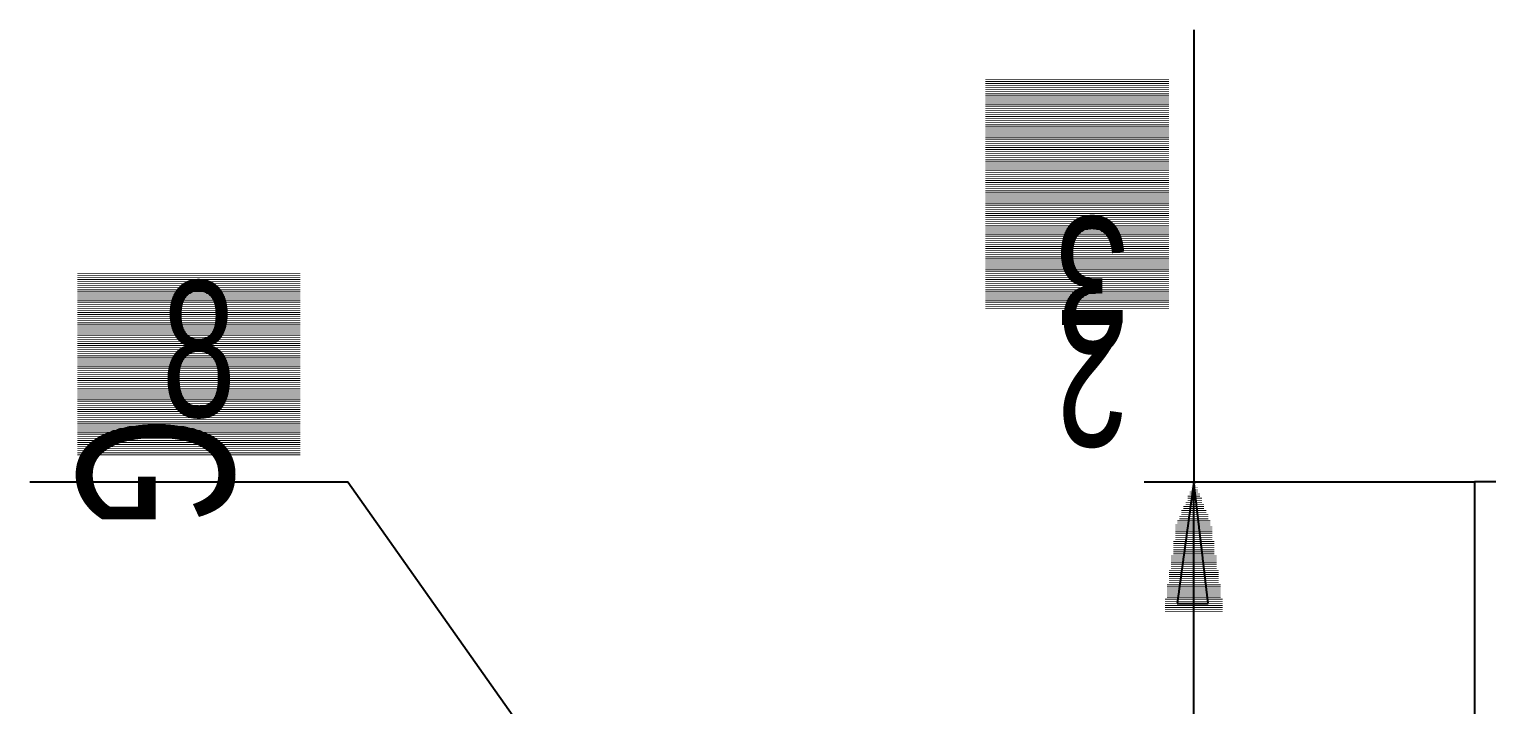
# Model space of a CAD drawing. Extents: x 0 to 74, y -1 to 105.
# Drawn here: x 18.26 to 39.39, y 73.77 to 83.57 of the extents above; entities that cross this region are included whole.
import ezdxf

# ---------------------------------------------------------------- set-up
doc = ezdxf.new("R2010")
doc.units = 0
doc.header["$MEASUREMENT"] = 0
doc.linetypes.add('atContinuous2', pattern=[0])
doc.layers.add('at_Entity', color=7, linetype='Continuous')
doc.layers.add('at_Text', color=7, linetype='Continuous')
doc.styles.get("Standard").update_dxf_attribs({"font": 'txt', "height": 1})
doc.styles.add('Style1', font='arial.ttf', dxfattribs={"height": 0.2})

msp = doc.modelspace()

# ---------------------------------------------------------------- linework, layer by layer
at = {"layer": 'at_Entity', "color": 0, "linetype": 'atContinuous2'}
for p, q in [((35.14, 83.558), (35.14, 78.803)), ((35.14, 78.803), (35.14, 77.008)), ((18.273, 77.008), (22.878, 77.008)), ((18.273, 77.008), (22.878, 77.008)), ((22.878, 77.008), (26.975, 71.207)), ((22.878, 77.008), (26.975, 71.207)), ((34.422, 77.008), (39.207, 77.008)), ((35.14, 77.008), (34.9, 75.244)), ((35.349, 75.244), (35.14, 77.008)), ((35.14, 60.769), (35.14, 77.008)), ((39.207, 77.008), (39.207, 73.479)), ((46.953, 77.008), (39.207, 77.008)), ((34.9, 75.244), (35.14, 75.244)), ((35.14, 75.244), (35.349, 75.244))]:
    msp.add_line(p, q, dxfattribs=at)
at = {"layer": 'at_Entity', "color": 0}
for points in [[(35.14, 78.803, 0.0211, 0.0211, 0), (35.14, 83.558, 0.0211, 0.0211, 0)], [(35.14, 77.008, 0.0211, 0.0211, 0), (35.14, 78.803, 0.0211, 0.0211, 0)], [(22.878, 77.008, 0.0211, 0.0211, 0), (18.273, 77.008, 0.0211, 0.0211, 0)], [(22.878, 77.008, 0.0211, 0.0211, 0), (18.273, 77.008, 0.0211, 0.0211, 0)], [(26.975, 71.207, 0.0211, 0.0211, 0), (22.878, 77.008, 0.0211, 0.0211, 0)], [(26.975, 71.207, 0.0211, 0.0211, 0), (22.878, 77.008, 0.0211, 0.0211, 0)], [(39.207, 77.008, 0.0211, 0.0211, 0), (34.422, 77.008, 0.0211, 0.0211, 0)], [(34.9, 75.244, 0.0211, 0.0211, 0), (35.14, 77.008, 0.0211, 0.0211, 0)], [(35.14, 77.008, 0.0211, 0.0211, 0), (35.349, 75.244, 0.0211, 0.0211, 0)], [(35.14, 77.008, 0.0211, 0.0211, 0), (35.14, 60.769, 0.0211, 0.0211, 0)], [(35.14, 76.978, 0.00299, 0.00299, 0), (35.17, 76.978, 0.00299, 0.00299, 0)], [(35.14, 76.949, 0.00299, 0.00299, 0), (35.17, 76.949, 0.00299, 0.00299, 0)], [(35.14, 76.919, 0.00299, 0.00299, 0), (35.17, 76.919, 0.00299, 0.00299, 0)], [(39.207, 73.479, 0.0211, 0.0211, 0), (39.207, 77.008, 0.0211, 0.0211, 0)], [(39.207, 77.008, 0.0211, 0.0211, 0), (46.953, 77.008, 0.0211, 0.0211, 0)], [(35.11, 76.769, 0.00299, 0.00299, 0), (35.14, 76.769, 0.00299, 0.00299, 0)], [(35.11, 76.739, 0.00299, 0.00299, 0), (35.14, 76.739, 0.00299, 0.00299, 0)], [(35.11, 76.709, 0.00299, 0.00299, 0), (35.14, 76.709, 0.00299, 0.00299, 0)], [(35.14, 76.739, 0.00598, 0.00598, 0), (35.2, 76.739, 0.00598, 0.00598, 0)], [(35.14, 76.709, 0.00598, 0.00598, 0), (35.2, 76.709, 0.00598, 0.00598, 0)], [(35.14, 76.679, 0.00598, 0.00598, 0), (35.2, 76.679, 0.00598, 0.00598, 0)], [(35.14, 76.889, 0.00299, 0.00299, 0), (35.17, 76.889, 0.00299, 0.00299, 0)], [(35.14, 76.859, 0.00299, 0.00299, 0), (35.17, 76.859, 0.00299, 0.00299, 0)], [(35.14, 76.829, 0.00299, 0.00299, 0), (35.17, 76.829, 0.00299, 0.00299, 0)], [(35.14, 76.799, 0.00299, 0.00299, 0), (35.17, 76.799, 0.00299, 0.00299, 0)], [(35.14, 76.769, 0.00299, 0.00299, 0), (35.17, 76.769, 0.00299, 0.00299, 0)], [(35.08, 76.56, 0.00598, 0.00598, 0), (35.14, 76.56, 0.00598, 0.00598, 0)], [(35.08, 76.53, 0.00598, 0.00598, 0), (35.14, 76.53, 0.00598, 0.00598, 0)], [(35.08, 76.5, 0.00598, 0.00598, 0), (35.14, 76.5, 0.00598, 0.00598, 0)], [(35.08, 76.47, 0.00598, 0.00598, 0), (35.14, 76.47, 0.00598, 0.00598, 0)], [(35.11, 76.679, 0.00299, 0.00299, 0), (35.14, 76.679, 0.00299, 0.00299, 0)], [(35.11, 76.649, 0.00299, 0.00299, 0), (35.14, 76.649, 0.00299, 0.00299, 0)], [(35.11, 76.62, 0.00299, 0.00299, 0), (35.14, 76.62, 0.00299, 0.00299, 0)], [(35.11, 76.59, 0.00299, 0.00299, 0), (35.14, 76.59, 0.00299, 0.00299, 0)], [(35.14, 76.5, 0.00897, 0.00897, 0), (35.229, 76.5, 0.00897, 0.00897, 0)], [(35.14, 76.47, 0.00897, 0.00897, 0), (35.229, 76.47, 0.00897, 0.00897, 0)], [(35.14, 76.649, 0.00598, 0.00598, 0), (35.2, 76.649, 0.00598, 0.00598, 0)], [(35.14, 76.62, 0.00598, 0.00598, 0), (35.2, 76.62, 0.00598, 0.00598, 0)], [(35.14, 76.59, 0.00598, 0.00598, 0), (35.2, 76.59, 0.00598, 0.00598, 0)], [(35.14, 76.56, 0.00598, 0.00598, 0), (35.2, 76.56, 0.00598, 0.00598, 0)], [(35.14, 76.53, 0.00598, 0.00598, 0), (35.2, 76.53, 0.00598, 0.00598, 0)], [(35.05, 76.321, 0.00897, 0.00897, 0), (35.14, 76.321, 0.00897, 0.00897, 0)], [(35.05, 76.291, 0.00897, 0.00897, 0), (35.14, 76.291, 0.00897, 0.00897, 0)], [(35.05, 76.261, 0.00897, 0.00897, 0), (35.14, 76.261, 0.00897, 0.00897, 0)], [(35.08, 76.44, 0.00598, 0.00598, 0), (35.14, 76.44, 0.00598, 0.00598, 0)], [(35.08, 76.41, 0.00598, 0.00598, 0), (35.14, 76.41, 0.00598, 0.00598, 0)], [(35.08, 76.38, 0.00598, 0.00598, 0), (35.14, 76.38, 0.00598, 0.00598, 0)], [(35.08, 76.35, 0.00598, 0.00598, 0), (35.14, 76.35, 0.00598, 0.00598, 0)], [(35.14, 76.44, 0.00897, 0.00897, 0), (35.229, 76.44, 0.00897, 0.00897, 0)], [(35.14, 76.41, 0.00897, 0.00897, 0), (35.229, 76.41, 0.00897, 0.00897, 0)], [(35.14, 76.38, 0.00897, 0.00897, 0), (35.229, 76.38, 0.00897, 0.00897, 0)], [(35.14, 76.35, 0.00897, 0.00897, 0), (35.229, 76.35, 0.00897, 0.00897, 0)], [(35.14, 76.321, 0.00897, 0.00897, 0), (35.229, 76.321, 0.00897, 0.00897, 0)], [(35.14, 76.291, 0.00897, 0.00897, 0), (35.229, 76.291, 0.00897, 0.00897, 0)], [(35.14, 76.261, 0.00897, 0.00897, 0), (35.229, 76.261, 0.00897, 0.00897, 0)], [(35.02, 76.111, 0.0116, 0.0116, 0), (35.14, 76.111, 0.0116, 0.0116, 0)], [(35.02, 76.081, 0.0116, 0.0116, 0), (35.14, 76.081, 0.0116, 0.0116, 0)], [(35.02, 76.051, 0.0116, 0.0116, 0), (35.14, 76.051, 0.0116, 0.0116, 0)], [(35.05, 76.231, 0.00897, 0.00897, 0), (35.14, 76.231, 0.00897, 0.00897, 0)], [(35.05, 76.201, 0.00897, 0.00897, 0), (35.14, 76.201, 0.00897, 0.00897, 0)], [(35.05, 76.171, 0.00897, 0.00897, 0), (35.14, 76.171, 0.00897, 0.00897, 0)], [(35.05, 76.141, 0.00897, 0.00897, 0), (35.14, 76.141, 0.00897, 0.00897, 0)], [(35.14, 76.231, 0.0116, 0.0116, 0), (35.259, 76.231, 0.0116, 0.0116, 0)], [(35.14, 76.201, 0.0116, 0.0116, 0), (35.259, 76.201, 0.0116, 0.0116, 0)], [(35.14, 76.171, 0.0116, 0.0116, 0), (35.259, 76.171, 0.0116, 0.0116, 0)], [(35.14, 76.141, 0.0116, 0.0116, 0), (35.259, 76.141, 0.0116, 0.0116, 0)], [(35.14, 76.111, 0.0116, 0.0116, 0), (35.259, 76.111, 0.0116, 0.0116, 0)], [(35.14, 76.081, 0.0116, 0.0116, 0), (35.259, 76.081, 0.0116, 0.0116, 0)], [(35.14, 76.051, 0.0116, 0.0116, 0), (35.259, 76.051, 0.0116, 0.0116, 0)], [(34.99, 75.902, 0.0116, 0.0116, 0), (35.14, 75.902, 0.0116, 0.0116, 0)], [(34.99, 75.872, 0.0116, 0.0116, 0), (35.14, 75.872, 0.0116, 0.0116, 0)], [(34.99, 75.842, 0.0116, 0.0116, 0), (35.14, 75.842, 0.0116, 0.0116, 0)], [(35.02, 76.021, 0.0116, 0.0116, 0), (35.14, 76.021, 0.0116, 0.0116, 0)], [(35.02, 75.992, 0.0116, 0.0116, 0), (35.14, 75.992, 0.0116, 0.0116, 0)], [(35.02, 75.962, 0.0116, 0.0116, 0), (35.14, 75.962, 0.0116, 0.0116, 0)], [(35.02, 75.932, 0.0116, 0.0116, 0), (35.14, 75.932, 0.0116, 0.0116, 0)], [(35.14, 76.021, 0.0116, 0.0116, 0), (35.259, 76.021, 0.0116, 0.0116, 0)], [(35.14, 75.992, 0.0116, 0.0116, 0), (35.289, 75.992, 0.0116, 0.0116, 0)], [(35.14, 75.962, 0.0116, 0.0116, 0), (35.289, 75.962, 0.0116, 0.0116, 0)], [(35.14, 75.932, 0.0116, 0.0116, 0), (35.289, 75.932, 0.0116, 0.0116, 0)], [(35.14, 75.902, 0.0116, 0.0116, 0), (35.289, 75.902, 0.0116, 0.0116, 0)], [(35.14, 75.872, 0.0116, 0.0116, 0), (35.289, 75.872, 0.0116, 0.0116, 0)], [(35.14, 75.842, 0.0116, 0.0116, 0), (35.289, 75.842, 0.0116, 0.0116, 0)], [(34.96, 75.663, 0.0116, 0.0116, 0), (35.14, 75.663, 0.0116, 0.0116, 0)], [(34.96, 75.633, 0.0116, 0.0116, 0), (35.14, 75.633, 0.0116, 0.0116, 0)], [(34.99, 75.812, 0.0116, 0.0116, 0), (35.14, 75.812, 0.0116, 0.0116, 0)], [(34.99, 75.782, 0.0116, 0.0116, 0), (35.14, 75.782, 0.0116, 0.0116, 0)], [(34.99, 75.752, 0.0116, 0.0116, 0), (35.14, 75.752, 0.0116, 0.0116, 0)], [(34.99, 75.722, 0.0116, 0.0116, 0), (35.14, 75.722, 0.0116, 0.0116, 0)], [(34.99, 75.692, 0.0116, 0.0116, 0), (35.14, 75.692, 0.0116, 0.0116, 0)], [(35.14, 75.812, 0.0116, 0.0116, 0), (35.289, 75.812, 0.0116, 0.0116, 0)], [(35.14, 75.782, 0.0116, 0.0116, 0), (35.289, 75.782, 0.0116, 0.0116, 0)], [(35.14, 75.752, 0.0116, 0.0116, 0), (35.289, 75.752, 0.0116, 0.0116, 0)], [(35.14, 75.722, 0.0116, 0.0116, 0), (35.319, 75.722, 0.0116, 0.0116, 0)], [(35.14, 75.692, 0.0116, 0.0116, 0), (35.319, 75.692, 0.0116, 0.0116, 0)], [(35.14, 75.663, 0.0116, 0.0116, 0), (35.319, 75.663, 0.0116, 0.0116, 0)], [(35.14, 75.633, 0.0116, 0.0116, 0), (35.319, 75.633, 0.0116, 0.0116, 0)], [(34.93, 75.453, 0.0116, 0.0116, 0), (35.14, 75.453, 0.0116, 0.0116, 0)], [(34.93, 75.423, 0.0116, 0.0116, 0), (35.14, 75.423, 0.0116, 0.0116, 0)], [(34.96, 75.603, 0.0116, 0.0116, 0), (35.14, 75.603, 0.0116, 0.0116, 0)], [(34.96, 75.573, 0.0116, 0.0116, 0), (35.14, 75.573, 0.0116, 0.0116, 0)], [(34.96, 75.543, 0.0116, 0.0116, 0), (35.14, 75.543, 0.0116, 0.0116, 0)], [(34.96, 75.513, 0.0116, 0.0116, 0), (35.14, 75.513, 0.0116, 0.0116, 0)], [(34.96, 75.483, 0.0116, 0.0116, 0), (35.14, 75.483, 0.0116, 0.0116, 0)], [(35.14, 75.603, 0.0116, 0.0116, 0), (35.319, 75.603, 0.0116, 0.0116, 0)], [(35.14, 75.573, 0.0116, 0.0116, 0), (35.319, 75.573, 0.0116, 0.0116, 0)], [(35.14, 75.543, 0.0116, 0.0116, 0), (35.319, 75.543, 0.0116, 0.0116, 0)], [(35.14, 75.513, 0.0116, 0.0116, 0), (35.319, 75.513, 0.0116, 0.0116, 0)], [(35.14, 75.483, 0.0116, 0.0116, 0), (35.349, 75.483, 0.0116, 0.0116, 0)], [(35.14, 75.453, 0.0116, 0.0116, 0), (35.349, 75.453, 0.0116, 0.0116, 0)], [(35.14, 75.423, 0.0116, 0.0116, 0), (35.349, 75.423, 0.0116, 0.0116, 0)], [(35.14, 75.244, 0.0211, 0.0211, 0), (34.9, 75.244, 0.0211, 0.0211, 0)], [(34.93, 75.393, 0.0116, 0.0116, 0), (35.14, 75.393, 0.0116, 0.0116, 0)], [(34.93, 75.364, 0.0116, 0.0116, 0), (35.14, 75.364, 0.0116, 0.0116, 0)], [(34.93, 75.334, 0.0116, 0.0116, 0), (35.14, 75.334, 0.0116, 0.0116, 0)], [(34.93, 75.304, 0.0116, 0.0116, 0), (35.14, 75.304, 0.0116, 0.0116, 0)], [(34.93, 75.274, 0.0116, 0.0116, 0), (35.14, 75.274, 0.0116, 0.0116, 0)], [(35.349, 75.244, 0.0209, 0.0209, 0), (35.14, 75.244, 0.0209, 0.0209, 0)], [(35.14, 75.393, 0.0116, 0.0116, 0), (35.349, 75.393, 0.0116, 0.0116, 0)], [(35.14, 75.364, 0.0116, 0.0116, 0), (35.349, 75.364, 0.0116, 0.0116, 0)], [(35.14, 75.334, 0.0116, 0.0116, 0), (35.349, 75.334, 0.0116, 0.0116, 0)], [(35.14, 75.304, 0.0116, 0.0116, 0), (35.349, 75.304, 0.0116, 0.0116, 0)], [(35.14, 75.274, 0.0116, 0.0116, 0), (35.349, 75.274, 0.0116, 0.0116, 0)]]:
    msp.add_lwpolyline(points, format="xyseb", dxfattribs=at)
at = {"layer": 'at_Entity', "color": 7}
for points in [[(32.119, 82.84, 0.0116, 0.0116, 0), (34.781, 82.84, 0.0116, 0.0116, 0)], [(32.119, 82.81, 0.0116, 0.0116, 0), (34.781, 82.81, 0.0116, 0.0116, 0)], [(32.119, 82.78, 0.0116, 0.0116, 0), (34.781, 82.78, 0.0116, 0.0116, 0)], [(32.119, 82.75, 0.0116, 0.0116, 0), (34.781, 82.75, 0.0116, 0.0116, 0)], [(32.119, 82.72, 0.0116, 0.0116, 0), (34.781, 82.72, 0.0116, 0.0116, 0)], [(32.119, 82.691, 0.0116, 0.0116, 0), (34.781, 82.691, 0.0116, 0.0116, 0)], [(32.119, 82.661, 0.0116, 0.0116, 0), (34.781, 82.661, 0.0116, 0.0116, 0)], [(32.119, 82.631, 0.0116, 0.0116, 0), (34.781, 82.631, 0.0116, 0.0116, 0)], [(32.119, 82.601, 0.0116, 0.0116, 0), (34.781, 82.601, 0.0116, 0.0116, 0)], [(32.119, 82.571, 0.0116, 0.0116, 0), (34.781, 82.571, 0.0116, 0.0116, 0)], [(32.119, 82.541, 0.0116, 0.0116, 0), (34.781, 82.541, 0.0116, 0.0116, 0)], [(32.119, 82.511, 0.0116, 0.0116, 0), (34.781, 82.511, 0.0116, 0.0116, 0)], [(32.119, 82.481, 0.0116, 0.0116, 0), (34.781, 82.481, 0.0116, 0.0116, 0)], [(32.119, 82.451, 0.0116, 0.0116, 0), (34.781, 82.451, 0.0116, 0.0116, 0)], [(32.119, 82.421, 0.0116, 0.0116, 0), (34.781, 82.421, 0.0116, 0.0116, 0)], [(32.119, 82.391, 0.0116, 0.0116, 0), (34.781, 82.391, 0.0116, 0.0116, 0)], [(32.119, 82.362, 0.0116, 0.0116, 0), (34.781, 82.362, 0.0116, 0.0116, 0)], [(32.119, 82.332, 0.0116, 0.0116, 0), (34.781, 82.332, 0.0116, 0.0116, 0)], [(32.119, 82.302, 0.0116, 0.0116, 0), (34.781, 82.302, 0.0116, 0.0116, 0)], [(32.119, 82.272, 0.0116, 0.0116, 0), (34.781, 82.272, 0.0116, 0.0116, 0)], [(32.119, 82.242, 0.0116, 0.0116, 0), (34.781, 82.242, 0.0116, 0.0116, 0)], [(32.119, 82.212, 0.0116, 0.0116, 0), (34.781, 82.212, 0.0116, 0.0116, 0)], [(32.119, 82.182, 0.0116, 0.0116, 0), (34.781, 82.182, 0.0116, 0.0116, 0)], [(32.119, 82.152, 0.0116, 0.0116, 0), (34.781, 82.152, 0.0116, 0.0116, 0)], [(32.119, 82.122, 0.0116, 0.0116, 0), (34.781, 82.122, 0.0116, 0.0116, 0)], [(32.119, 82.092, 0.0116, 0.0116, 0), (34.781, 82.092, 0.0116, 0.0116, 0)], [(32.119, 82.062, 0.0116, 0.0116, 0), (34.781, 82.062, 0.0116, 0.0116, 0)], [(32.119, 82.033, 0.0116, 0.0116, 0), (34.781, 82.033, 0.0116, 0.0116, 0)], [(32.119, 82.003, 0.0116, 0.0116, 0), (34.781, 82.003, 0.0116, 0.0116, 0)], [(32.119, 81.973, 0.0116, 0.0116, 0), (34.781, 81.973, 0.0116, 0.0116, 0)], [(32.119, 81.943, 0.0116, 0.0116, 0), (34.781, 81.943, 0.0116, 0.0116, 0)], [(32.119, 81.913, 0.0116, 0.0116, 0), (34.781, 81.913, 0.0116, 0.0116, 0)], [(32.119, 81.883, 0.0116, 0.0116, 0), (34.781, 81.883, 0.0116, 0.0116, 0)], [(32.119, 81.853, 0.0116, 0.0116, 0), (34.781, 81.853, 0.0116, 0.0116, 0)], [(32.119, 81.823, 0.0116, 0.0116, 0), (34.781, 81.823, 0.0116, 0.0116, 0)], [(32.119, 81.793, 0.0116, 0.0116, 0), (34.781, 81.793, 0.0116, 0.0116, 0)], [(32.119, 81.763, 0.0116, 0.0116, 0), (34.781, 81.763, 0.0116, 0.0116, 0)], [(32.119, 81.734, 0.0116, 0.0116, 0), (34.781, 81.734, 0.0116, 0.0116, 0)], [(32.119, 81.704, 0.0116, 0.0116, 0), (34.781, 81.704, 0.0116, 0.0116, 0)], [(32.119, 81.674, 0.0116, 0.0116, 0), (34.781, 81.674, 0.0116, 0.0116, 0)], [(32.119, 81.644, 0.0116, 0.0116, 0), (34.781, 81.644, 0.0116, 0.0116, 0)], [(32.119, 81.614, 0.0116, 0.0116, 0), (34.781, 81.614, 0.0116, 0.0116, 0)], [(32.119, 81.584, 0.0116, 0.0116, 0), (34.781, 81.584, 0.0116, 0.0116, 0)], [(32.119, 81.554, 0.0116, 0.0116, 0), (34.781, 81.554, 0.0116, 0.0116, 0)], [(32.119, 81.524, 0.0116, 0.0116, 0), (34.781, 81.524, 0.0116, 0.0116, 0)], [(32.119, 81.494, 0.0116, 0.0116, 0), (34.781, 81.494, 0.0116, 0.0116, 0)], [(32.119, 81.464, 0.0116, 0.0116, 0), (34.781, 81.464, 0.0116, 0.0116, 0)], [(32.119, 81.434, 0.0116, 0.0116, 0), (34.781, 81.434, 0.0116, 0.0116, 0)], [(32.119, 81.405, 0.0116, 0.0116, 0), (34.781, 81.405, 0.0116, 0.0116, 0)], [(32.119, 81.375, 0.0116, 0.0116, 0), (34.781, 81.375, 0.0116, 0.0116, 0)], [(32.119, 81.345, 0.0116, 0.0116, 0), (34.781, 81.345, 0.0116, 0.0116, 0)], [(32.119, 81.315, 0.0116, 0.0116, 0), (34.781, 81.315, 0.0116, 0.0116, 0)], [(32.119, 81.285, 0.0116, 0.0116, 0), (34.781, 81.285, 0.0116, 0.0116, 0)], [(32.119, 81.255, 0.0116, 0.0116, 0), (34.781, 81.255, 0.0116, 0.0116, 0)], [(32.119, 81.225, 0.0116, 0.0116, 0), (34.781, 81.225, 0.0116, 0.0116, 0)], [(32.119, 81.195, 0.0116, 0.0116, 0), (34.781, 81.195, 0.0116, 0.0116, 0)], [(32.119, 81.165, 0.0116, 0.0116, 0), (34.781, 81.165, 0.0116, 0.0116, 0)], [(32.119, 81.135, 0.0116, 0.0116, 0), (34.781, 81.135, 0.0116, 0.0116, 0)], [(32.119, 81.105, 0.0116, 0.0116, 0), (34.781, 81.105, 0.0116, 0.0116, 0)], [(32.119, 81.076, 0.0116, 0.0116, 0), (34.781, 81.076, 0.0116, 0.0116, 0)], [(32.119, 81.046, 0.0116, 0.0116, 0), (34.781, 81.046, 0.0116, 0.0116, 0)], [(32.119, 81.016, 0.0116, 0.0116, 0), (34.781, 81.016, 0.0116, 0.0116, 0)], [(32.119, 80.986, 0.0116, 0.0116, 0), (34.781, 80.986, 0.0116, 0.0116, 0)], [(32.119, 80.956, 0.0116, 0.0116, 0), (34.781, 80.956, 0.0116, 0.0116, 0)], [(32.119, 80.926, 0.0116, 0.0116, 0), (34.781, 80.926, 0.0116, 0.0116, 0)], [(32.119, 80.896, 0.0116, 0.0116, 0), (34.781, 80.896, 0.0116, 0.0116, 0)], [(32.119, 80.866, 0.0116, 0.0116, 0), (34.781, 80.866, 0.0116, 0.0116, 0)], [(32.119, 80.836, 0.0116, 0.0116, 0), (34.781, 80.836, 0.0116, 0.0116, 0)], [(32.119, 80.806, 0.0116, 0.0116, 0), (34.781, 80.806, 0.0116, 0.0116, 0)], [(32.119, 80.777, 0.0116, 0.0116, 0), (34.781, 80.777, 0.0116, 0.0116, 0)], [(32.119, 80.747, 0.0116, 0.0116, 0), (34.781, 80.747, 0.0116, 0.0116, 0)], [(32.119, 80.717, 0.0116, 0.0116, 0), (34.781, 80.717, 0.0116, 0.0116, 0)], [(32.119, 80.687, 0.0116, 0.0116, 0), (34.781, 80.687, 0.0116, 0.0116, 0)], [(32.119, 80.657, 0.0116, 0.0116, 0), (34.781, 80.657, 0.0116, 0.0116, 0)], [(32.119, 80.627, 0.0116, 0.0116, 0), (34.781, 80.627, 0.0116, 0.0116, 0)], [(32.119, 80.597, 0.0116, 0.0116, 0), (34.781, 80.597, 0.0116, 0.0116, 0)], [(32.119, 80.567, 0.0116, 0.0116, 0), (34.781, 80.567, 0.0116, 0.0116, 0)], [(32.119, 80.537, 0.0116, 0.0116, 0), (34.781, 80.537, 0.0116, 0.0116, 0)], [(32.119, 80.507, 0.0116, 0.0116, 0), (34.781, 80.507, 0.0116, 0.0116, 0)], [(32.119, 80.477, 0.0116, 0.0116, 0), (34.781, 80.477, 0.0116, 0.0116, 0)], [(32.119, 80.448, 0.0116, 0.0116, 0), (34.781, 80.448, 0.0116, 0.0116, 0)], [(32.119, 80.418, 0.0116, 0.0116, 0), (34.781, 80.418, 0.0116, 0.0116, 0)], [(32.119, 80.388, 0.0116, 0.0116, 0), (34.781, 80.388, 0.0116, 0.0116, 0)], [(32.119, 80.358, 0.0116, 0.0116, 0), (34.781, 80.358, 0.0116, 0.0116, 0)], [(32.119, 80.328, 0.0116, 0.0116, 0), (34.781, 80.328, 0.0116, 0.0116, 0)], [(32.119, 80.298, 0.0116, 0.0116, 0), (34.781, 80.298, 0.0116, 0.0116, 0)], [(32.119, 80.268, 0.0116, 0.0116, 0), (34.781, 80.268, 0.0116, 0.0116, 0)], [(32.119, 80.238, 0.0116, 0.0116, 0), (34.781, 80.238, 0.0116, 0.0116, 0)], [(32.119, 80.208, 0.0116, 0.0116, 0), (34.781, 80.208, 0.0116, 0.0116, 0)], [(32.119, 80.178, 0.0116, 0.0116, 0), (34.781, 80.178, 0.0116, 0.0116, 0)], [(32.119, 80.149, 0.0116, 0.0116, 0), (34.781, 80.149, 0.0116, 0.0116, 0)], [(32.119, 80.119, 0.0116, 0.0116, 0), (34.781, 80.119, 0.0116, 0.0116, 0)], [(32.119, 80.089, 0.0116, 0.0116, 0), (34.781, 80.089, 0.0116, 0.0116, 0)], [(32.119, 80.059, 0.0116, 0.0116, 0), (34.781, 80.059, 0.0116, 0.0116, 0)], [(18.961, 80.029, 0.0116, 0.0116, 0), (22.19, 80.029, 0.0116, 0.0116, 0)], [(18.961, 79.999, 0.0116, 0.0116, 0), (22.19, 79.999, 0.0116, 0.0116, 0)], [(18.961, 79.969, 0.0116, 0.0116, 0), (22.19, 79.969, 0.0116, 0.0116, 0)], [(18.961, 79.939, 0.0116, 0.0116, 0), (22.19, 79.939, 0.0116, 0.0116, 0)], [(18.961, 79.909, 0.0116, 0.0116, 0), (22.19, 79.909, 0.0116, 0.0116, 0)], [(18.961, 79.879, 0.0116, 0.0116, 0), (22.19, 79.879, 0.0116, 0.0116, 0)], [(18.961, 79.849, 0.0116, 0.0116, 0), (22.19, 79.849, 0.0116, 0.0116, 0)], [(32.119, 80.029, 0.0116, 0.0116, 0), (34.781, 80.029, 0.0116, 0.0116, 0)], [(32.119, 79.999, 0.0116, 0.0116, 0), (34.781, 79.999, 0.0116, 0.0116, 0)], [(32.119, 79.969, 0.0116, 0.0116, 0), (34.781, 79.969, 0.0116, 0.0116, 0)], [(32.119, 79.939, 0.0116, 0.0116, 0), (34.781, 79.939, 0.0116, 0.0116, 0)], [(32.119, 79.909, 0.0116, 0.0116, 0), (34.781, 79.909, 0.0116, 0.0116, 0)], [(32.119, 79.879, 0.0116, 0.0116, 0), (34.781, 79.879, 0.0116, 0.0116, 0)], [(32.119, 79.849, 0.0116, 0.0116, 0), (34.781, 79.849, 0.0116, 0.0116, 0)], [(18.961, 79.82, 0.0116, 0.0116, 0), (22.19, 79.82, 0.0116, 0.0116, 0)], [(18.961, 79.79, 0.0116, 0.0116, 0), (22.19, 79.79, 0.0116, 0.0116, 0)], [(18.961, 79.76, 0.0116, 0.0116, 0), (22.19, 79.76, 0.0116, 0.0116, 0)], [(18.961, 79.73, 0.0116, 0.0116, 0), (22.19, 79.73, 0.0116, 0.0116, 0)], [(18.961, 79.7, 0.0116, 0.0116, 0), (22.19, 79.7, 0.0116, 0.0116, 0)], [(18.961, 79.67, 0.0116, 0.0116, 0), (22.19, 79.67, 0.0116, 0.0116, 0)], [(18.961, 79.64, 0.0116, 0.0116, 0), (22.19, 79.64, 0.0116, 0.0116, 0)], [(32.119, 79.82, 0.0116, 0.0116, 0), (34.781, 79.82, 0.0116, 0.0116, 0)], [(32.119, 79.79, 0.0116, 0.0116, 0), (34.781, 79.79, 0.0116, 0.0116, 0)], [(32.119, 79.76, 0.0116, 0.0116, 0), (34.781, 79.76, 0.0116, 0.0116, 0)], [(32.119, 79.73, 0.0116, 0.0116, 0), (34.781, 79.73, 0.0116, 0.0116, 0)], [(32.119, 79.7, 0.0116, 0.0116, 0), (34.781, 79.7, 0.0116, 0.0116, 0)], [(32.119, 79.67, 0.0116, 0.0116, 0), (34.781, 79.67, 0.0116, 0.0116, 0)], [(32.119, 79.64, 0.0116, 0.0116, 0), (34.781, 79.64, 0.0116, 0.0116, 0)], [(18.961, 79.61, 0.0116, 0.0116, 0), (22.19, 79.61, 0.0116, 0.0116, 0)], [(18.961, 79.58, 0.0116, 0.0116, 0), (22.19, 79.58, 0.0116, 0.0116, 0)], [(18.961, 79.55, 0.0116, 0.0116, 0), (22.19, 79.55, 0.0116, 0.0116, 0)], [(18.961, 79.52, 0.0116, 0.0116, 0), (22.19, 79.52, 0.0116, 0.0116, 0)], [(18.961, 79.491, 0.0116, 0.0116, 0), (22.19, 79.491, 0.0116, 0.0116, 0)], [(18.961, 79.461, 0.0116, 0.0116, 0), (22.19, 79.461, 0.0116, 0.0116, 0)], [(18.961, 79.431, 0.0116, 0.0116, 0), (22.19, 79.431, 0.0116, 0.0116, 0)], [(32.119, 79.61, 0.0116, 0.0116, 0), (34.781, 79.61, 0.0116, 0.0116, 0)], [(32.119, 79.58, 0.0116, 0.0116, 0), (34.781, 79.58, 0.0116, 0.0116, 0)], [(32.119, 79.55, 0.0116, 0.0116, 0), (34.781, 79.55, 0.0116, 0.0116, 0)], [(32.119, 79.52, 0.0116, 0.0116, 0), (34.781, 79.52, 0.0116, 0.0116, 0)], [(18.961, 79.401, 0.0116, 0.0116, 0), (22.19, 79.401, 0.0116, 0.0116, 0)], [(18.961, 79.371, 0.0116, 0.0116, 0), (22.19, 79.371, 0.0116, 0.0116, 0)], [(18.961, 79.341, 0.0116, 0.0116, 0), (22.19, 79.341, 0.0116, 0.0116, 0)], [(18.961, 79.311, 0.0116, 0.0116, 0), (22.19, 79.311, 0.0116, 0.0116, 0)], [(18.961, 79.281, 0.0116, 0.0116, 0), (22.19, 79.281, 0.0116, 0.0116, 0)], [(18.961, 79.251, 0.0116, 0.0116, 0), (22.19, 79.251, 0.0116, 0.0116, 0)], [(18.961, 79.221, 0.0116, 0.0116, 0), (22.19, 79.221, 0.0116, 0.0116, 0)], [(18.961, 79.192, 0.0116, 0.0116, 0), (22.19, 79.192, 0.0116, 0.0116, 0)], [(18.961, 79.162, 0.0116, 0.0116, 0), (22.19, 79.162, 0.0116, 0.0116, 0)], [(18.961, 79.132, 0.0116, 0.0116, 0), (22.19, 79.132, 0.0116, 0.0116, 0)], [(18.961, 79.102, 0.0116, 0.0116, 0), (22.19, 79.102, 0.0116, 0.0116, 0)], [(18.961, 79.072, 0.0116, 0.0116, 0), (22.19, 79.072, 0.0116, 0.0116, 0)], [(18.961, 79.042, 0.0116, 0.0116, 0), (22.19, 79.042, 0.0116, 0.0116, 0)], [(18.961, 79.012, 0.0116, 0.0116, 0), (22.19, 79.012, 0.0116, 0.0116, 0)], [(18.961, 78.982, 0.0116, 0.0116, 0), (22.19, 78.982, 0.0116, 0.0116, 0)], [(18.961, 78.952, 0.0116, 0.0116, 0), (22.19, 78.952, 0.0116, 0.0116, 0)], [(18.961, 78.922, 0.0116, 0.0116, 0), (22.19, 78.922, 0.0116, 0.0116, 0)], [(18.961, 78.892, 0.0116, 0.0116, 0), (22.19, 78.892, 0.0116, 0.0116, 0)], [(18.961, 78.863, 0.0116, 0.0116, 0), (22.19, 78.863, 0.0116, 0.0116, 0)], [(18.961, 78.833, 0.0116, 0.0116, 0), (22.19, 78.833, 0.0116, 0.0116, 0)], [(18.961, 78.803, 0.0116, 0.0116, 0), (22.19, 78.803, 0.0116, 0.0116, 0)], [(18.961, 78.773, 0.0116, 0.0116, 0), (22.19, 78.773, 0.0116, 0.0116, 0)], [(18.961, 78.743, 0.0116, 0.0116, 0), (22.19, 78.743, 0.0116, 0.0116, 0)], [(18.961, 78.713, 0.0116, 0.0116, 0), (22.19, 78.713, 0.0116, 0.0116, 0)], [(18.961, 78.683, 0.0116, 0.0116, 0), (22.19, 78.683, 0.0116, 0.0116, 0)], [(18.961, 78.653, 0.0116, 0.0116, 0), (22.19, 78.653, 0.0116, 0.0116, 0)], [(18.961, 78.623, 0.0116, 0.0116, 0), (22.19, 78.623, 0.0116, 0.0116, 0)], [(18.961, 78.593, 0.0116, 0.0116, 0), (22.19, 78.593, 0.0116, 0.0116, 0)], [(18.961, 78.563, 0.0116, 0.0116, 0), (22.19, 78.563, 0.0116, 0.0116, 0)], [(18.961, 78.534, 0.0116, 0.0116, 0), (22.19, 78.534, 0.0116, 0.0116, 0)], [(18.961, 78.504, 0.0116, 0.0116, 0), (22.19, 78.504, 0.0116, 0.0116, 0)], [(18.961, 78.474, 0.0116, 0.0116, 0), (22.19, 78.474, 0.0116, 0.0116, 0)], [(18.961, 78.444, 0.0116, 0.0116, 0), (22.19, 78.444, 0.0116, 0.0116, 0)], [(18.961, 78.414, 0.0116, 0.0116, 0), (22.19, 78.414, 0.0116, 0.0116, 0)], [(18.961, 78.384, 0.0116, 0.0116, 0), (22.19, 78.384, 0.0116, 0.0116, 0)], [(18.961, 78.354, 0.0116, 0.0116, 0), (22.19, 78.354, 0.0116, 0.0116, 0)], [(18.961, 78.324, 0.0116, 0.0116, 0), (22.19, 78.324, 0.0116, 0.0116, 0)], [(18.961, 78.294, 0.0116, 0.0116, 0), (22.19, 78.294, 0.0116, 0.0116, 0)], [(18.961, 78.264, 0.0116, 0.0116, 0), (22.19, 78.264, 0.0116, 0.0116, 0)], [(18.961, 78.235, 0.0116, 0.0116, 0), (22.19, 78.235, 0.0116, 0.0116, 0)], [(18.961, 78.205, 0.0116, 0.0116, 0), (22.19, 78.205, 0.0116, 0.0116, 0)], [(18.961, 78.175, 0.0116, 0.0116, 0), (22.19, 78.175, 0.0116, 0.0116, 0)], [(18.961, 78.145, 0.0116, 0.0116, 0), (22.19, 78.145, 0.0116, 0.0116, 0)], [(18.961, 78.115, 0.0116, 0.0116, 0), (22.19, 78.115, 0.0116, 0.0116, 0)], [(18.961, 78.085, 0.0116, 0.0116, 0), (22.19, 78.085, 0.0116, 0.0116, 0)], [(18.961, 78.055, 0.0116, 0.0116, 0), (22.19, 78.055, 0.0116, 0.0116, 0)], [(18.961, 78.025, 0.0116, 0.0116, 0), (22.19, 78.025, 0.0116, 0.0116, 0)], [(18.961, 77.995, 0.0116, 0.0116, 0), (22.19, 77.995, 0.0116, 0.0116, 0)], [(18.961, 77.965, 0.0116, 0.0116, 0), (22.19, 77.965, 0.0116, 0.0116, 0)], [(18.961, 77.935, 0.0116, 0.0116, 0), (22.19, 77.935, 0.0116, 0.0116, 0)], [(18.961, 77.906, 0.0116, 0.0116, 0), (22.19, 77.906, 0.0116, 0.0116, 0)], [(18.961, 77.876, 0.0116, 0.0116, 0), (22.19, 77.876, 0.0116, 0.0116, 0)], [(18.961, 77.846, 0.0116, 0.0116, 0), (22.19, 77.846, 0.0116, 0.0116, 0)], [(18.961, 77.816, 0.0116, 0.0116, 0), (22.19, 77.816, 0.0116, 0.0116, 0)], [(18.961, 77.786, 0.0116, 0.0116, 0), (22.19, 77.786, 0.0116, 0.0116, 0)], [(18.961, 77.756, 0.0116, 0.0116, 0), (22.19, 77.756, 0.0116, 0.0116, 0)], [(18.961, 77.726, 0.0116, 0.0116, 0), (22.19, 77.726, 0.0116, 0.0116, 0)], [(18.961, 77.696, 0.0116, 0.0116, 0), (22.19, 77.696, 0.0116, 0.0116, 0)], [(18.961, 77.666, 0.0116, 0.0116, 0), (22.19, 77.666, 0.0116, 0.0116, 0)], [(18.961, 77.636, 0.0116, 0.0116, 0), (22.19, 77.636, 0.0116, 0.0116, 0)], [(18.961, 77.606, 0.0116, 0.0116, 0), (22.19, 77.606, 0.0116, 0.0116, 0)], [(18.961, 77.577, 0.0116, 0.0116, 0), (22.19, 77.577, 0.0116, 0.0116, 0)], [(18.961, 77.547, 0.0116, 0.0116, 0), (22.19, 77.547, 0.0116, 0.0116, 0)], [(18.961, 77.517, 0.0116, 0.0116, 0), (22.19, 77.517, 0.0116, 0.0116, 0)], [(18.961, 77.487, 0.0116, 0.0116, 0), (22.19, 77.487, 0.0116, 0.0116, 0)], [(18.961, 77.457, 0.0116, 0.0116, 0), (22.19, 77.457, 0.0116, 0.0116, 0)], [(18.961, 77.427, 0.0116, 0.0116, 0), (22.19, 77.427, 0.0116, 0.0116, 0)], [(18.961, 77.397, 0.0116, 0.0116, 0), (22.19, 77.397, 0.0116, 0.0116, 0)], [(35.11, 76.919, 0.00897, 0.00897, 0), (35.2, 76.919, 0.00897, 0.00897, 0)], [(35.11, 76.889, 0.00897, 0.00897, 0), (35.2, 76.889, 0.00897, 0.00897, 0)], [(35.14, 76.978, 0.00299, 0.00299, 0), (35.17, 76.978, 0.00299, 0.00299, 0)], [(35.14, 76.949, 0.00299, 0.00299, 0), (35.17, 76.949, 0.00299, 0.00299, 0)], [(35.02, 76.709, 0.0116, 0.0116, 0), (35.259, 76.709, 0.0116, 0.0116, 0)], [(35.02, 76.679, 0.0116, 0.0116, 0), (35.289, 76.679, 0.0116, 0.0116, 0)], [(35.05, 76.799, 0.0116, 0.0116, 0), (35.229, 76.799, 0.0116, 0.0116, 0)], [(35.05, 76.769, 0.0116, 0.0116, 0), (35.259, 76.769, 0.0116, 0.0116, 0)], [(35.05, 76.739, 0.0116, 0.0116, 0), (35.259, 76.739, 0.0116, 0.0116, 0)], [(35.08, 76.859, 0.0116, 0.0116, 0), (35.2, 76.859, 0.0116, 0.0116, 0)], [(35.08, 76.829, 0.0116, 0.0116, 0), (35.229, 76.829, 0.0116, 0.0116, 0)], [(34.93, 76.5, 0.0116, 0.0116, 0), (35.349, 76.5, 0.0116, 0.0116, 0)], [(34.93, 76.47, 0.0116, 0.0116, 0), (35.349, 76.47, 0.0116, 0.0116, 0)], [(34.96, 76.59, 0.0116, 0.0116, 0), (35.319, 76.59, 0.0116, 0.0116, 0)], [(34.96, 76.56, 0.0116, 0.0116, 0), (35.319, 76.56, 0.0116, 0.0116, 0)], [(34.96, 76.53, 0.0116, 0.0116, 0), (35.349, 76.53, 0.0116, 0.0116, 0)], [(34.99, 76.649, 0.0116, 0.0116, 0), (35.289, 76.649, 0.0116, 0.0116, 0)], [(34.99, 76.62, 0.0116, 0.0116, 0), (35.289, 76.62, 0.0116, 0.0116, 0)], [(34.871, 76.38, 0.0116, 0.0116, 0), (35.379, 76.38, 0.0116, 0.0116, 0)], [(34.871, 76.35, 0.0116, 0.0116, 0), (35.409, 76.35, 0.0116, 0.0116, 0)], [(34.871, 76.321, 0.0116, 0.0116, 0), (35.409, 76.321, 0.0116, 0.0116, 0)], [(34.871, 76.291, 0.0116, 0.0116, 0), (35.409, 76.291, 0.0116, 0.0116, 0)], [(34.871, 76.261, 0.0116, 0.0116, 0), (35.409, 76.261, 0.0116, 0.0116, 0)], [(34.9, 76.44, 0.0116, 0.0116, 0), (35.379, 76.44, 0.0116, 0.0116, 0)], [(34.9, 76.41, 0.0116, 0.0116, 0), (35.379, 76.41, 0.0116, 0.0116, 0)], [(34.841, 76.141, 0.0116, 0.0116, 0), (35.439, 76.141, 0.0116, 0.0116, 0)], [(34.841, 76.111, 0.0116, 0.0116, 0), (35.439, 76.111, 0.0116, 0.0116, 0)], [(34.841, 76.081, 0.0116, 0.0116, 0), (35.439, 76.081, 0.0116, 0.0116, 0)], [(34.841, 76.051, 0.0116, 0.0116, 0), (35.439, 76.051, 0.0116, 0.0116, 0)], [(34.871, 76.231, 0.0116, 0.0116, 0), (35.409, 76.231, 0.0116, 0.0116, 0)], [(34.871, 76.201, 0.0116, 0.0116, 0), (35.409, 76.201, 0.0116, 0.0116, 0)], [(34.871, 76.171, 0.0116, 0.0116, 0), (35.409, 76.171, 0.0116, 0.0116, 0)], [(34.811, 75.932, 0.0116, 0.0116, 0), (35.469, 75.932, 0.0116, 0.0116, 0)], [(34.811, 75.902, 0.0116, 0.0116, 0), (35.469, 75.902, 0.0116, 0.0116, 0)], [(34.811, 75.872, 0.0116, 0.0116, 0), (35.469, 75.872, 0.0116, 0.0116, 0)], [(34.811, 75.842, 0.0116, 0.0116, 0), (35.469, 75.842, 0.0116, 0.0116, 0)], [(34.841, 76.021, 0.0116, 0.0116, 0), (35.439, 76.021, 0.0116, 0.0116, 0)], [(34.841, 75.992, 0.0116, 0.0116, 0), (35.439, 75.992, 0.0116, 0.0116, 0)], [(34.841, 75.962, 0.0116, 0.0116, 0), (35.439, 75.962, 0.0116, 0.0116, 0)], [(34.781, 75.722, 0.0116, 0.0116, 0), (35.499, 75.722, 0.0116, 0.0116, 0)], [(34.781, 75.692, 0.0116, 0.0116, 0), (35.499, 75.692, 0.0116, 0.0116, 0)], [(34.781, 75.663, 0.0116, 0.0116, 0), (35.499, 75.663, 0.0116, 0.0116, 0)], [(34.781, 75.633, 0.0116, 0.0116, 0), (35.499, 75.633, 0.0116, 0.0116, 0)], [(34.811, 75.812, 0.0116, 0.0116, 0), (35.469, 75.812, 0.0116, 0.0116, 0)], [(34.811, 75.782, 0.0116, 0.0116, 0), (35.469, 75.782, 0.0116, 0.0116, 0)], [(34.811, 75.752, 0.0116, 0.0116, 0), (35.469, 75.752, 0.0116, 0.0116, 0)], [(34.751, 75.513, 0.0116, 0.0116, 0), (35.529, 75.513, 0.0116, 0.0116, 0)], [(34.751, 75.483, 0.0116, 0.0116, 0), (35.529, 75.483, 0.0116, 0.0116, 0)], [(34.751, 75.453, 0.0116, 0.0116, 0), (35.529, 75.453, 0.0116, 0.0116, 0)], [(34.751, 75.423, 0.0116, 0.0116, 0), (35.529, 75.423, 0.0116, 0.0116, 0)], [(34.781, 75.603, 0.0116, 0.0116, 0), (35.499, 75.603, 0.0116, 0.0116, 0)], [(34.781, 75.573, 0.0116, 0.0116, 0), (35.499, 75.573, 0.0116, 0.0116, 0)], [(34.781, 75.543, 0.0116, 0.0116, 0), (35.499, 75.543, 0.0116, 0.0116, 0)], [(34.721, 75.304, 0.0116, 0.0116, 0), (35.558, 75.304, 0.0116, 0.0116, 0)], [(34.721, 75.274, 0.0116, 0.0116, 0), (35.558, 75.274, 0.0116, 0.0116, 0)], [(34.721, 75.244, 0.0116, 0.0116, 0), (35.558, 75.244, 0.0116, 0.0116, 0)], [(34.721, 75.214, 0.0116, 0.0116, 0), (35.558, 75.214, 0.0116, 0.0116, 0)], [(34.751, 75.393, 0.0116, 0.0116, 0), (35.529, 75.393, 0.0116, 0.0116, 0)], [(34.751, 75.364, 0.0116, 0.0116, 0), (35.529, 75.364, 0.0116, 0.0116, 0)], [(34.751, 75.334, 0.0116, 0.0116, 0), (35.529, 75.334, 0.0116, 0.0116, 0)], [(34.721, 75.184, 0.0116, 0.0116, 0), (35.558, 75.184, 0.0116, 0.0116, 0)], [(34.721, 75.154, 0.0116, 0.0116, 0), (35.558, 75.154, 0.0116, 0.0116, 0)], [(34.721, 75.124, 0.0116, 0.0116, 0), (35.558, 75.124, 0.0116, 0.0116, 0)]]:
    msp.add_lwpolyline(points, format="xyseb", dxfattribs=at)

# ---------------------------------------------------------------- texts
at = {"layer": 'at_Text', "color": 0, "style": 'Style1', "width": 0.7}
for s, p in [('3', (34.204, 80.85)), ('2', (34.204, 79.495))]:
    msp.add_text(s, height=1.974, rotation=179.9994, dxfattribs=at).set_placement(p)
msp.add_text('8', height=1.974, dxfattribs=at).set_placement((20.183, 77.946))
at = {"layer": 'at_Text', "color": 0, "width": 0.7}
msp.add_text('G', height=2.251, rotation=269.9994, dxfattribs=at).set_placement((18.968, 77.946))

doc.saveas('drawing.dxf')
